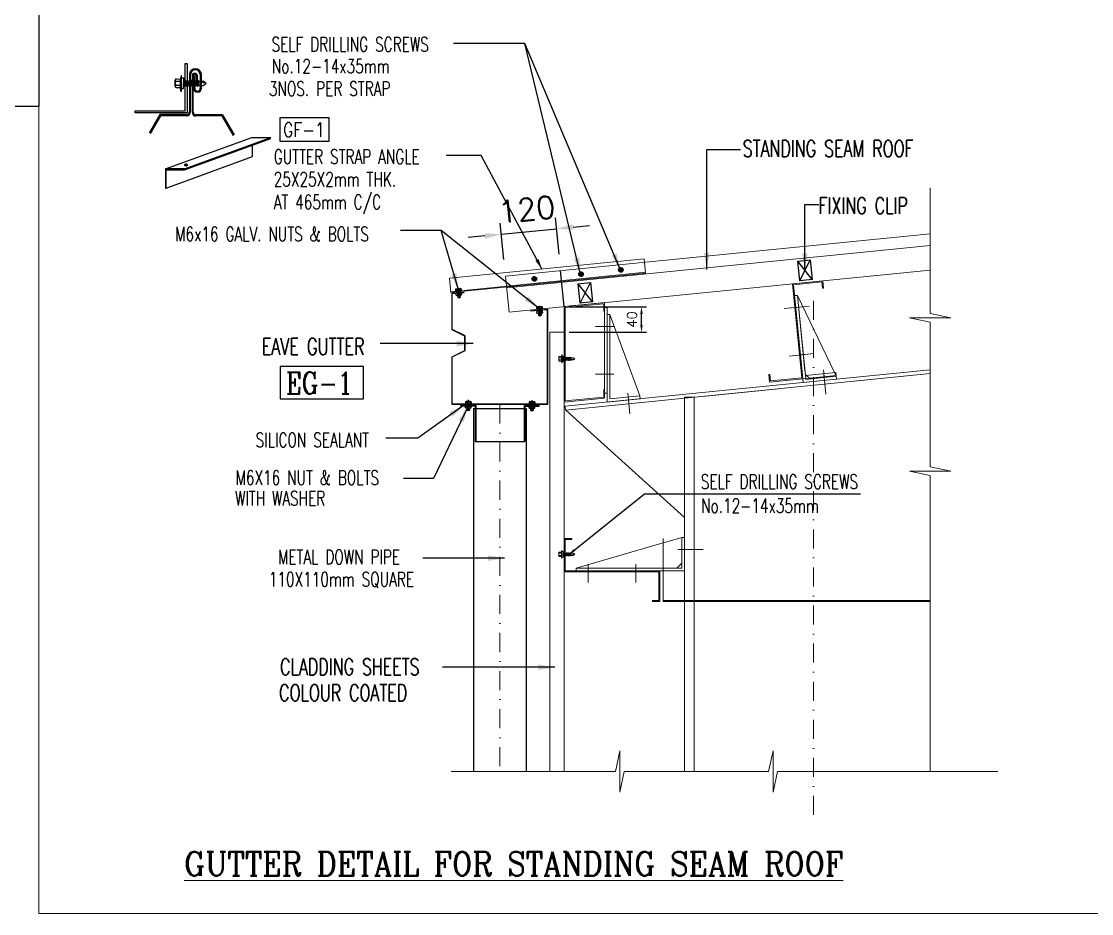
# Model space of a CAD drawing. Header units: millimetres. Extents: x 591978 to 1200763, y 19941 to 205918.
# Drawn here: x 926497 to 948683, y 81141 to 99651 of the extents above; entities that cross this region are included whole.
import ezdxf
from ezdxf.enums import TextEntityAlignment as Align

# ---------------------------------------------------------------- set-up
doc = ezdxf.new("R2010")
doc.units = ezdxf.units.MM
doc.header["$LTSCALE"] = 790
doc.header["$MEASUREMENT"] = 0
doc.header["$PDMODE"] = 3
for name, pattern in [('CENTER', [2, 1.25, -0.25, 0.25, -0.25]), ('CONTIN', [0]), ('DASHDOT2', [0.5, 0.25, -0.125, 0, -0.125]), ('XKITLINE00', [0]), ('XKITLINE02', [4, 2, -2])]:
    doc.linetypes.add(name, pattern=pattern)
for name, color, linetype, lineweight in [('.', 7, 'Continuous', 15), ('BOLT', 30, 'Continuous', 18), ('CENTER', 8, 'CENTER', 9), ('HAT', 8, 'Continuous', 15), ('Part', 2, 'Continuous', 0), ('SCREW', 8, 'Continuous', 9), ('SHEETS', 190, 'Continuous', 20), ('T', 42, 'Continuous', 15), ('TH', 1, 'Continuous', 9)]:
    doc.layers.add(name, color=color, linetype=linetype, lineweight=lineweight)
for name, color, linetype in [('CEN', 1, 'CENTER'), ('DIM', 2, 'Continuous'), ('FLASHING', 1, 'Continuous'), ('PIPE', 4, 'Continuous'), ('STEEL', 4, 'Continuous'), ('text', 6, 'Continuous')]:
    doc.layers.add(name, color=color, linetype=linetype)
doc.styles.add('NOTE', font='romans.shx', dxfattribs={"width": 0.8})
doc.styles.add('ROMANC', font='ROMANC.shx', dxfattribs={"width": 0.8})
doc.styles.add('ROMANS', font='romans.shx')
doc.dimstyles.new('HAR 100', dxfattribs={"dimscale": 100, "dimtxt": 2, "dimasz": 1.5, "dimexe": 1, "dimexo": 1, "dimgap": 1, "dimtad": 1, "dimdec": 0, "dimzin": 0, "dimdsep": 46, "dimtxsty": 'ROMANS', "dimcen": 1, "dimclrd": 79, "dimclre": 79, "dimclrt": 2, "dimadec": 0, "dimazin": 0, "dimtfac": 1, "dimtdec": 0, "dimtix": 1, "dimtmove": 2, "dimatfit": 3, "dimfxl": 1, "dimtolj": 1, "dimtzin": 0, "dimarcsym": 0})
doc.dimstyles.new('HAR 175', dxfattribs={"dimscale": 150, "dimtxt": 2, "dimasz": 1.5, "dimexe": 1, "dimexo": 1, "dimgap": 1, "dimtad": 1, "dimdec": 0, "dimzin": 0, "dimdsep": 46, "dimtxsty": 'ROMANS', "dimcen": 1, "dimclrd": 3, "dimclre": 3, "dimclrt": 2, "dimadec": 0, "dimazin": 0, "dimtfac": 1, "dimtdec": 0, "dimtix": 1, "dimtmove": 2, "dimatfit": 3, "dimfxl": 1, "dimtolj": 1, "dimtzin": 0, "dimarcsym": 0})
doc.dimstyles.new('PLAN -200', dxfattribs={"dimscale": 230, "dimtxt": 2, "dimasz": 1.5, "dimexe": 1, "dimexo": 1.5, "dimgap": 1, "dimtad": 1, "dimdec": 0, "dimzin": 0, "dimdsep": 46, "dimtxsty": 'ROMANS', "dimcen": 0.09, "dimclrd": 96, "dimclre": 28, "dimclrt": 52, "dimadec": 0, "dimazin": 0, "dimtfac": 0.09, "dimtdec": 0, "dimtix": 1, "dimtmove": 2, "dimatfit": 3, "dimfxl": 1, "dimtolj": 1, "dimtzin": 0, "dimarcsym": 0})

# ---------------------------------------------------------------- blocks, each defined once
blk = doc.blocks.new('SRW-20')
for p, q in [((-5.07, 1.69), (-2.71, 2.03)), ((-5.07, 1.69), (-5.07, 1.35)), ((-5.07, 1.35), (5.07, 1.35)), ((-3.38, 1.35), (-3.38, 0)), ((-3.38, 0), (3.38, 0)), ((-2.71, 4.73), (-2.71, 2.03)), ((-2.71, 2.03), (2.71, 2.03)), ((-2.03, 5.41), (2.03, 5.41)), ((-1.35, 4.73), (-1.35, 2.03)), ((1.35, 4.73), (1.35, 2.03)), ((2.71, 4.73), (2.71, 2.03)), ((5.07, 1.69), (2.71, 2.03)), ((3.38, 1.35), (3.38, 0)), ((5.07, 1.69), (5.07, 1.35)), ((-1.87, -0.44), (-1.37, -0.02)), ((-1.87, -1.85), (-1.37, -1.44)), ((-1.87, -3.27), (-1.37, -2.85)), ((-1.87, -4.69), (-1.37, -4.27)), ((-1.87, -6.1), (-1.37, -5.68)), ((-1.82, -0.61), (-1.38, -0.71)), ((-1.82, -2.03), (-1.38, -2.12)), ((-1.82, -3.45), (-1.38, -3.54)), ((-1.82, -4.86), (-1.38, -4.96)), ((-1.82, -6.28), (-1.38, -6.37)), ((-1.35, 0), (-1.35, -0.01)), ((-1.35, -0.71), (-1.35, -1.42)), ((-1.35, -2.13), (-1.35, -2.84)), ((-1.35, -3.54), (-1.35, -4.26)), ((-1.35, -4.96), (-1.35, -5.67)), ((-1.35, -6.38), (-1.35, -7.09)), ((-1.33, -0.71), (0.95, 0)), ((-1.33, -1.42), (1.33, -0.59)), ((-1.33, -2.12), (1.33, -1.3)), ((-1.33, -2.83), (1.33, -2.01)), ((-1.33, -3.54), (1.33, -2.71)), ((-1.33, -4.25), (1.33, -3.42)), ((-1.33, -4.96), (1.33, -4.13)), ((-1.33, -5.67), (1.33, -4.84)), ((-1.33, -6.37), (1.33, -5.55)), ((-1.33, -7.08), (1.33, -6.26)), ((1.35, 0), (1.35, -0.59)), ((1.35, -1.29), (1.35, -2)), ((1.35, -2.7), (1.35, -3.42)), ((1.35, -4.12), (1.35, -4.83)), ((1.35, -5.54), (1.35, -6.25)), ((1.37, -1.28), (1.87, -0.86)), ((1.37, -2.69), (1.87, -2.28)), ((1.37, -4.11), (1.87, -3.69)), ((1.37, -5.53), (1.87, -5.11)), ((1.37, -6.94), (1.87, -6.53)), ((1.82, -0.68), (1.38, -0.59)), ((1.82, -2.1), (1.38, -2)), ((1.82, -3.52), (1.38, -3.42)), ((1.82, -4.93), (1.38, -4.84)), ((1.82, -6.35), (1.38, -6.25)), ((-1.87, -7.52), (-1.37, -7.1)), ((-1.87, -8.93), (-1.37, -8.52)), ((-1.82, -7.7), (-1.38, -7.79)), ((-1.82, -9.11), (-1.38, -9.21)), ((-1.35, -7.79), (-1.35, -8.51)), ((-1.35, -9.21), (-1.35, -9.85)), ((-1.35, -9.85), (1.35, -9.85)), ((-1.35, -9.85), (-1.35, -12.56)), ((-1.35, -12.56), (0, -14.59)), ((-1.33, -7.79), (1.33, -6.96)), ((-1.33, -8.5), (1.33, -7.67)), ((-1.33, -9.2), (1.33, -8.38)), ((-1.14, -9.85), (1.33, -9.09)), ((0, -14.59), (0.97, -9.85)), ((0, -14.59), (1.35, -12.56)), ((1.14, -9.85), (1.33, -9.79)), ((1.35, -6.95), (1.35, -7.67)), ((1.35, -8.37), (1.35, -9.08)), ((1.35, -9.79), (1.35, -9.85)), ((1.35, -9.85), (1.35, -12.56)), ((1.37, -8.36), (1.87, -7.94)), ((1.37, -9.78), (1.87, -9.36)), ((1.82, -7.76), (1.38, -7.67)), ((1.82, -9.18), (1.38, -9.09))]:
    blk.add_line(p, q)
for centre, radius, start, end in [((-2.03, 4.73), 0.676, 360, 180), ((-1.3, -0.1), 0.101, 107.24924, 129.82948), ((0, 3.72), 1.69, 36.8699, 143.1301), ((2.03, 4.73), 0.676, 360, 180), ((-1.8, -0.51), 0.101, 129.82948, 257.97276), ((-1.8, -1.93), 0.101, 129.82948, 257.97276), ((-1.8, -3.35), 0.101, 129.82948, 257.97276), ((-1.8, -4.76), 0.101, 129.82948, 257.97276), ((-1.8, -6.18), 0.101, 129.82948, 257.97276), ((-1.36, -0.61), 0.101, 257.97276, 287.24924), ((-1.36, -2.03), 0.101, 257.97276, 287.24924), ((-1.36, -3.44), 0.101, 257.97276, 287.24924), ((-1.36, -4.86), 0.101, 257.97276, 287.24924), ((-1.36, -6.27), 0.101, 257.97276, 287.24924), ((-1.3, -1.51), 0.101, 107.24924, 129.82948), ((-1.3, -2.93), 0.101, 107.24924, 129.82948), ((-1.3, -4.35), 0.101, 107.24924, 129.82948), ((-1.3, -5.76), 0.101, 107.24924, 129.82948), ((1.36, -0.69), 0.101, 77.97276, 107.24924), ((1.3, -1.2), 0.101, 287.24924, 309.82948), ((1.3, -1.2), 0.101, 287.24924, 309.82948), ((1.36, -2.1), 0.101, 77.97276, 107.24924), ((1.3, -2.62), 0.101, 287.24924, 309.82948), ((1.3, -2.62), 0.101, 287.24924, 309.82948), ((1.36, -3.52), 0.101, 77.97276, 107.24924), ((1.36, -3.52), 0.101, 77.97276, 107.24924), ((1.3, -4.03), 0.101, 287.24924, 309.82948), ((1.36, -4.94), 0.101, 77.97276, 107.24924), ((1.3, -5.45), 0.101, 287.24924, 309.82948), ((1.36, -6.35), 0.101, 77.97276, 107.24924), ((1.8, -0.78), 0.101, 309.82948, 77.97276), ((1.8, -2.2), 0.101, 309.82948, 77.97276), ((1.8, -3.61), 0.101, 309.82948, 77.97276), ((1.8, -5.03), 0.101, 309.82948, 77.97276), ((1.8, -6.45), 0.101, 309.82948, 77.97276), ((-1.8, -7.6), 0.101, 129.82948, 257.97276), ((-1.8, -9.01), 0.101, 129.82948, 257.97276), ((-1.36, -7.69), 0.101, 257.97276, 287.24924), ((-1.36, -9.11), 0.101, 257.97276, 287.24924), ((-1.3, -7.18), 0.101, 107.24924, 129.82948), ((-1.3, -8.6), 0.101, 107.24924, 129.82948), ((1.3, -6.87), 0.101, 287.24924, 309.82948), ((1.36, -7.77), 0.101, 77.97276, 107.24924), ((1.3, -8.28), 0.101, 287.24924, 309.82948), ((1.36, -9.19), 0.101, 77.97276, 107.24924), ((1.3, -9.7), 0.101, 287.24924, 309.82948), ((1.8, -7.86), 0.101, 309.82948, 77.97276), ((1.8, -9.28), 0.101, 309.82948, 77.97276)]:
    blk.add_arc(centre, radius, start, end)
blk = doc.blocks.new('*D135')
at = {"layer": 'DEFPOINTS', "color": 0, "ltscale": 3, "transparency": 16777216}
for p in [(937751, 93732), (939352, 93732), (937751, 93200)]:
    blk.add_point(p, dxfattribs=at)
at = {"layer": 'DIM', "color": 79, "lineweight": -2, "ltscale": 3, "transparency": 16777216}
for p, q in [((937851, 93732), (939452, 93732)), ((939352, 93350), (939352, 93582)), ((937851, 93200), (939452, 93200))]:
    blk.add_line(p, q, dxfattribs=at)
at = {"layer": 'DIM', "color": 79, "ltscale": 3, "transparency": 16777216}
for points in [[(939327, 93582), (939377, 93582), (939352, 93732)], [(939327, 93350), (939377, 93350), (939352, 93200)]]:
    blk.add_solid(points, dxfattribs=at)
at = {"layer": 'DIM', "color": 2, "ltscale": 3, "transparency": 16777216, "insert": (939152, 93466), "char_height": 200, "attachment_point": 5, "rotation": 90, "style": 'ROMANS'}
blk.add_mtext('\\A1;40', dxfattribs=at)
blk = doc.blocks.new('*D136')
at = {"layer": 'DEFPOINTS', "color": 0, "ltscale": 3, "transparency": 16777216}
for p in [(937589, 95348), (936534, 94367), (937676, 94481)]:
    blk.add_point(p, dxfattribs=at)
at = {"layer": 'DIM', "color": 28, "lineweight": -2, "ltscale": 3, "transparency": 16777216}
for p, q in [((936499, 94710), (936424, 95463)), ((937642, 94824), (937566, 95577))]:
    blk.add_line(p, q, dxfattribs=at)
at = {"layer": 'DIM', "color": 96, "lineweight": -2, "ltscale": 3, "transparency": 16777216}
for p, q in [((937932, 95382), (938276, 95417)), ((936104, 95200), (935760, 95165)), ((936447, 95234), (937589, 95348))]:
    blk.add_line(p, q, dxfattribs=at)
at = {"layer": 'DIM', "color": 96, "ltscale": 3, "transparency": 16777216}
for points in [[(937927, 95440), (937938, 95325), (937589, 95348)], [(936098, 95257), (936109, 95142), (936447, 95234)]]:
    blk.add_solid(points, dxfattribs=at)
at = {"layer": 'DIM', "color": 52, "ltscale": 3, "transparency": 16777216, "insert": (936972, 95749), "char_height": 460, "attachment_point": 5, "rotation": 5.71, "style": 'ROMANS'}
blk.add_mtext('\\A1;120', dxfattribs=at)

msp = doc.modelspace()

# ---------------------------------------------------------------- hatches: boundary and pattern name
at = {"layer": '.', "ltscale": 3}
h = msp.add_hatch(dxfattribs=at)
h.set_pattern_fill('ANSI31', color=5, scale=9.89522)
h.set_pattern_definition([(45, (-597359.6264, 1242806.9223), (-0.874622128, 0.874622128), [])])
h.paths.add_polyline_path([(938875.7, 94495.3, 1), (938970.7, 94495.3, 1)])
h = msp.add_hatch(dxfattribs=at)
h.set_pattern_fill('ANSI31', color=5, scale=9.89522)
h.set_pattern_definition([(45, (-599152.5407, 1242620.2829), (-0.874622128, 0.874622128), [])])
h.paths.add_polyline_path([(937082.8, 94308.7, 1), (937177.8, 94308.7, 1)])
h = msp.add_hatch(dxfattribs=at)
h.set_pattern_fill('ANSI31', color=5, scale=9.89522)
h.set_pattern_definition([(45, (-598185.2423, 1242718.064), (-0.874622128, 0.874622128), [])])
h.paths.add_polyline_path([(938050.1, 94406.4, 1), (938145.1, 94406.4, 1)])
at = {"layer": 'STEEL'}
h = msp.add_hatch(dxfattribs=at)
h.set_pattern_fill('ANSI32', color=8, scale=24.73805, angle=-90, style=0)
h.set_pattern_definition([(225, (3059632.851, 571190.368), (-6.55966596, 6.55966596), []), (225, (3059632.851, 571185.995), (-6.55966596, 6.55966596), [])])
h.paths.add_polyline_path([(935692.5, 91684.1), (935692.5, 91693.5), (935751.8, 91693.5), (935751.8, 91684.1)])
h.paths.add_polyline_path([(935614.4, 91684.1), (935614.4, 91693.5), (935692.5, 91693.5), (935692.5, 91684.1)])
h.paths.add_polyline_path([(935751.8, 91684.1), (935751.8, 91693.5), (935811.2, 91693.5), (935811.2, 91684.1)])
h.paths.add_polyline_path([(935811.2, 91684.1), (935811.2, 91693.5), (935918.9, 91693.5), (935918.9, 91684.1)])
h = msp.add_hatch(dxfattribs=at)
h.set_pattern_fill('ANSI32', color=8, scale=24.73805, angle=-90, style=0)
h.set_pattern_definition([(315, (-1779362.175, 571187.645), (6.55966596, 6.55966596), []), (315, (-1779362.175, 571183.272), (6.55966596, 6.55966596), [])])
h.paths.add_polyline_path([(937148, 91681.3), (937148, 91690.8), (937088.7, 91690.8), (937088.7, 91681.3)])
h.paths.add_polyline_path([(937226.1, 91681.3), (937226.1, 91690.8), (937148, 91690.8), (937148, 91681.3)])
h.paths.add_polyline_path([(937088.7, 91681.3), (937088.7, 91690.8), (937029.3, 91690.8), (937029.3, 91681.3)])
h.paths.add_polyline_path([(937029.3, 91681.3), (937029.3, 91690.8), (936921.6, 91690.8), (936921.6, 91681.3)])

# ---------------------------------------------------------------- linework, layer by layer
at = {"color": 6, "linetype": 'Continuous'}
for p, q in [((929980.4, 98545.6), (929980.4, 97774.7)), ((930003.5, 97774.7), (930003.5, 98545.6)), ((930034.1, 98521.3), (930034.1, 97769)), ((930057.2, 97769), (930057.3, 98521.3)), ((930065.4, 98524.5), (930065.4, 98262.3)), ((930065.4, 98524.5), (930088.5, 98524.5)), ((930088.5, 98262.3), (930088.5, 98524.5)), ((930122.8, 98521.3), (930122.8, 98324.2)), ((930145.9, 98324.2), (930145.9, 98521.3)), ((930204.9, 98545.6), (930204.9, 98262.3)), ((930228, 98262.3), (930228, 98545.6)), ((930122.8, 98324.2), (930145.9, 98324.2)), ((929368, 97717), (929147.6, 97333.6)), ((929381.4, 97693.8), (929167.6, 97322.1)), ((929922.6, 97717), (929368, 97717)), ((929922.6, 97693.8), (929381.4, 97693.8)), ((930666.2, 97711.2), (930114.9, 97711.2)), ((930652.9, 97688.1), (930114.9, 97688.1)), ((930652.9, 97688.1), (930884, 97286.3)), ((930666.2, 97711.2), (930904, 97297.8))]:
    msp.add_line(p, q, dxfattribs=at)
for p, q in [((929483.5, 96589.3, -39788.4), (931271.9, 97240.1, -39788.4)), ((929879.3, 96589.3, -39788.4), (931667.7, 97240.1, -39788.4)), ((929879.3, 96573.5, -39788.4), (931667.7, 97224.3, -39788.4)), ((931271.9, 97240.1, -39788.4), (931667.7, 97240.1, -39788.4)), ((931287.7, 96844.3, -39788.4), (931287.7, 97086, -39788.4)), ((929499.4, 96193.5, -39788.4), (931287.7, 96844.3, -39788.4)), ((929944.4, 96670.7, -39788.4), (929870, 96670.7, -39788.4)), ((929909.4, 96705.6, -39788.4), (929909.4, 96638.2, -39788.4)), ((942890.4, 94298.9), (942589.7, 94676.5)), ((942632.8, 94271.5), (942847.2, 94704)), ((938337.1, 93829.1), (938036.5, 94206.8)), ((938079.6, 93801.7), (938294, 94234.2)), ((935905.7, 90931.8, 0), (936934.8, 90931.8, 0))]:
    msp.add_line(p, q)
for points in [[(912492, 114500.4), (926858.4, 114500.4), (926858.4, 97883.2), (912492, 97883.2)], [(942589.7, 94676.5), (942847.2, 94704), (942890.4, 94298.9), (942632.8, 94271.5)], [(938036.5, 94206.8), (938294, 94234.2), (938337.1, 93829.1), (938079.6, 93801.7)]]:
    msp.add_lwpolyline(points, close=True)
at = {"color": 1, "elevation": 0}
msp.add_lwpolyline([(929932.5, 97755.9), (928851.8, 97755.9), (928851.8, 97796.8), (929891.5, 97796.8), (929891.5, 98779.3), (929932.5, 98779.3)], close=True, dxfattribs=at)
at = {"elevation": -39788.4}
msp.add_lwpolyline([(929499.4, 96193.5), (929499.4, 96573.5), (929879.3, 96573.5), (929879.3, 96589.3), (929483.5, 96589.3), (929483.5, 96193.5), (929499.4, 96193.5)], dxfattribs=at)
for centre, radius in [((929909.4, 96670.7, -39788.4), 23.3), ((938923.2, 94495.3), 47.5), ((937130.3, 94308.7), 47.5), ((938097.6, 94406.4), 47.5)]:
    msp.add_circle(centre, radius)
at = {"color": 6, "linetype": 'Continuous'}
for centre, radius, start, end in [((930104.2, 98545.6), 123.8, 0, 180), ((930104.2, 98545.6), 100.7, 0, 180), ((930090, 98521.3), 55.9, 0, 180), ((930090, 98521.3), 32.9, 0, 180), ((930146.7, 98262.3), 81.3, 180, 0), ((930146.7, 98262.3), 58.2, 180, 0), ((929922.6, 97774.7), 80.9, 270, 0), ((929922.6, 97774.7), 57.8, 270, 0), ((930114.9, 97769), 80.9, 180, 270), ((930114.9, 97769), 57.8, 180, 270)]:
    msp.add_arc(centre, radius, start, end, dxfattribs=at)
at = {"layer": 'BOLT', "linetype": 'XKITLINE00', "lineweight": 0}
for p, q in [((942686.6, 93728.7), (942312.5, 93691.3)), ((942686.6, 93728.7), (942312.5, 93691.3)), ((942450.3, 93705.1), (942824.5, 93742.5)), ((938775.7, 93321.4), (938399.6, 93321.4)), ((938775.7, 93321.4), (938399.6, 93321.4)), ((942785.1, 92744.1), (942410.9, 92706.7)), ((942785.1, 92744.1), (942410.9, 92706.7)), ((942548.8, 92720.5), (942922.9, 92757.9)), ((938775.7, 92331.9), (938399.6, 92331.9)), ((938775.7, 92331.9), (938399.6, 92331.9)), ((943125.8, 92420.2), (943139.5, 92282.3)), ((943133.6, 92341.4), (943176, 91918)), ((939066.4, 91934.7), (939108.8, 91511.3)), ((938245.5, 88388.3), (938245.5, 88012.2)), ((938245.5, 88388.3), (938245.5, 88012.2)), ((939235, 88388.3), (939235, 88012.2)), ((939235, 88388.3), (939235, 88012.2))]:
    msp.add_line(p, q, dxfattribs=at)
at = {"layer": 'BOLT', "linetype": 'XKITLINE02', "lineweight": 0}
for p, q in [((943133.6, 92341.4), (943176, 91918)), ((939066.4, 91934.7), (939108.8, 91511.3)), ((940105.8, 88695), (940630.2, 88695)), ((940105.8, 88695), (940630.2, 88695))]:
    msp.add_line(p, q, dxfattribs=at)
at = {"layer": 'CEN'}
for p, q in [((935550.4, 94124.1), (935572.6, 93910.6)), ((937232.5, 93750.8), (937249.3, 93536.8)), ((935760.6, 91796.2, 0), (935760.6, 91569.3, 0)), ((937079.9, 91793.5), (937079.9, 91562.4))]:
    msp.add_line(p, q, dxfattribs=at)
at = {"layer": 'CENTER', "linetype": 'DASHDOT2', "ltscale": 2}
for p, q in [((942916, 83186.5), (942916, 93891)), ((936413.6, 91702.8), (936413.6, 84087.9))]:
    msp.add_line(p, q, dxfattribs=at)
at = {"layer": 'DIM', "ltscale": 3}
for p, q in [((937750.7, 93732.4), (937675.9, 94480.7)), ((935869.4, 91622.4), (936957.9, 91622.4))]:
    msp.add_line(p, q, dxfattribs=at)
at = {"layer": 'FLASHING', "ltscale": 3}
for points in [[(937052.3, 93648.2), (937403.2, 93681.9), (937403.2, 91702.8), (935424.1, 91702.8), (935424.1, 92692.3), (935690.1, 92824.3), (935690.1, 93121.1), (935424.9, 93254.5), (935424.9, 94009.5), (935673.2, 94034)], [(937052.8, 93643.3), (937398.2, 93676.4), (937398.2, 91707.8), (935429.1, 91707.8), (935429.1, 92689.3), (935695, 92821.2), (935695, 93124.2), (935429.8, 93257.6), (935429.8, 94005), (935673.7, 94029.1)]]:
    msp.add_lwpolyline(points, dxfattribs=at)
at = {"layer": 'HAT', "elevation": -1549}
for points in [[(945335.4, 96200.5), (945335.4, 93588.3), (945765.3, 93497.9), (944905.6, 93497.9), (945335.4, 93407.5), (945335.4, 90411.5), (945765.3, 90321.1), (944905.6, 90321.1), (945335.4, 90230.7), (945335.4, 84087.9)], [(935402.8, 84087.9), (938811.1, 84087.9), (938901.6, 84517.7), (938901.6, 83658.1), (938992, 84087.9), (941987.9, 84087.9), (942078.3, 84517.7), (942078.3, 83658.1), (942168.7, 84087.9), (946738.2, 84087.9)]]:
    msp.add_lwpolyline(points, dxfattribs=at)
at = {"layer": 'Part', "linetype": 'XKITLINE00', "lineweight": 0}
for p, q in [((943110, 94268.3), (942479.9, 94205.3)), ((942479.9, 94205.3), (942674.8, 92255.8)), ((942501.5, 94187.6), (943092.3, 94246.6)), ((942696.5, 92238), (942501.5, 94187.6)), ((943092.3, 94246.6), (943105.6, 94113.7)), ((943105.6, 94113.7), (943125.3, 94115.7)), ((943125.3, 94115.7), (943110, 94268.3)), ((942524.2, 93961.1), (942583.3, 93967)), ((942583.3, 93967), (943351.3, 92363.2)), ((942583.3, 93967), (942749.6, 92303)), ((938587.7, 93816.1), (937750.7, 93732.4)), ((937750.7, 93732.4), (937750.7, 91753.4)), ((938567.9, 93794.2), (937770.5, 93714.5)), ((937770.5, 93714.5), (937770.5, 91775.3)), ((938567.9, 93638), (938567.9, 93794.2)), ((938587.7, 93638), (938567.9, 93638)), ((938587.7, 93638), (938587.7, 93816.1)), ((938587.7, 93717.2), (938637.1, 93717.2)), ((938587.7, 93638), (938587.7, 92015.2)), ((938637.1, 93717.2), (938637.1, 91936)), ((938637.1, 93568.8), (938696.5, 93568.8)), ((938637.1, 93568.8), (938637.1, 91752.6)), ((938696.5, 93568.8), (938696.5, 91818.2)), ((939320.5, 91880.6), (938696.5, 93568.8)), ((937770.5, 91665.9), (945335.4, 92422.3)), ((937778.4, 91587.2), (945335.4, 92342.8)), ((942011.7, 92323.7), (941992, 92321.7)), ((941992, 92321.7), (942007.2, 92169.1)), ((942025, 92190.8), (942011.7, 92323.7)), ((943385.7, 92306.9), (942696.5, 92238)), ((942747.7, 92322.7), (942769.3, 92305)), ((942749.6, 92303), (943379.8, 92366)), ((943378.6, 92306.2), (943387.7, 92287.3)), ((943379.8, 92366), (943385.7, 92306.9)), ((942007.2, 92169.1), (942696.5, 92238)), ((942674.8, 92255.8), (942025, 92190.8)), ((942696.5, 92238), (942704.3, 92159.3)), ((942757.5, 92224.2), (942755.5, 92243.9)), ((943387.7, 92287.3), (942757.5, 92224.2)), ((942834.3, 92251.8), (942856, 92234.1)), ((943393.6, 92228.2), (943387.7, 92287.3)), ((937770.5, 91775.3), (938567.9, 91855)), ((938587.7, 92015.2), (938567.9, 92015.2)), ((938567.9, 91855), (938567.9, 92015.2)), ((938587.7, 91837.1), (938587.7, 92015.2)), ((938587.7, 91936), (938637.1, 91936)), ((938696.5, 91818.2), (939320.5, 91880.6)), ((939320.5, 91880.6), (939326.4, 91821.5)), ((940244.3, 91853.5), (940244.3, 88922.6)), ((940244.3, 91853.5), (940442.2, 91853.5)), ((940442.2, 91853.5), (940442.2, 88922.6)), ((937750.7, 91753.4), (938587.7, 91837.1)), ((937770.5, 91665.9), (937778.4, 91587.2)), ((940244.3, 89359.9), (937782.8, 91587.6)), ((937904.1, 88922.6), (937750.7, 88922.6)), ((937750.7, 88922.6), (937750.7, 88229.9)), ((937770.5, 88249.7), (937770.5, 88902.8)), ((937770.5, 88902.8), (937904.1, 88902.8)), ((937904.1, 88902.8), (937904.1, 88922.6)), ((937998.1, 88309.1), (939799, 88830.6)), ((939799, 87616.4), (939799, 88922.6)), ((940116.6, 88922.6), (940185, 88942.4)), ((940185, 88942.4), (940185, 88922.6)), ((940185, 88942.4), (940244.3, 88942.4)), ((939799, 88309.1), (937998.1, 88309.1)), ((937998.1, 88309.1), (937998.1, 88249.7)), ((937750.7, 88229.9), (939710, 88229.9)), ((939729.8, 88249.7), (937770.5, 88249.7)), ((939710, 88229.9), (939710, 87636.2)), ((939729.8, 87616.4), (939729.8, 88249.7)), ((939729.8, 88249.7), (939799, 88249.7)), ((939710, 87636.2), (939576.4, 87636.2)), ((939576.4, 87636.2), (939576.4, 87616.4)), ((939799, 87636.2), (945335.4, 87636.2)), ((939576.4, 87616.4), (939729.8, 87616.4)), ((939799, 87616.4), (945335.4, 87616.4)), ((940244.3, 87616.4), (940244.3, 84087.9)), ((940442.2, 87616.4), (940442.2, 84087.9))]:
    msp.add_line(p, q, dxfattribs=at)
at = {"layer": 'Part', "linetype": 'XKITLINE02', "lineweight": 0}
for p, q in [((942583.3, 93967), (942524.2, 93961.1)), ((942524.2, 93961.1), (942696.5, 92238)), ((942696.5, 92238), (942524.2, 93961.1)), ((942755.5, 92243.9), (942583.3, 93967)), ((942583.3, 93967), (942747.7, 92322.7)), ((938587.7, 93638), (938587.7, 93717.2)), ((938587.7, 91936), (938587.7, 93717.2)), ((938637.1, 93717.2), (938587.7, 93717.2)), ((938637.1, 91936), (938637.1, 93717.2)), ((938696.5, 93568.8), (938696.5, 91818.2)), ((945335.4, 92342.8), (940442.2, 91853.5)), ((942769.3, 92305), (942834.3, 92251.8)), ((943351.3, 92363.2), (943378.6, 92306.2)), ((942704.3, 92159.3), (943393.6, 92228.2)), ((942856, 92234.1), (943387.7, 92287.3)), ((938587.7, 92015.2), (938587.7, 91936)), ((938637.1, 91936), (938587.7, 91936)), ((938696.5, 91818.2), (939320.5, 91880.6)), ((940442.2, 91853.5), (940442.2, 84087.9)), ((937782.8, 91587.6), (940244.3, 91833.7)), ((938637.1, 91752.6), (939326.4, 91821.5)), ((940244.3, 91833.7), (940244.3, 89359.9)), ((939799, 88830.6), (940116.6, 88922.6)), ((940185, 88408.1), (940185, 88942.4)), ((940185, 88922.6), (940185, 88309.1)), ((940244.3, 88942.4), (940244.3, 88249.7)), ((940244.3, 88922.6), (940244.3, 87616.4)), ((940442.2, 88922.6), (940442.2, 87616.4)), ((937998.1, 88309.1), (940086, 88309.1)), ((940185, 88309.1), (939799, 88309.1)), ((940086, 88309.1), (940185, 88408.1)), ((937998.1, 88249.7), (939729.8, 88249.7)), ((939799, 88249.7), (940244.3, 88249.7))]:
    msp.add_line(p, q, dxfattribs=at)
at = {"layer": 'PIPE', "ltscale": 3}
for p, q in [((935869.4, 91622.4), (935869.4, 84087.9)), ((936957.9, 91622.4), (936957.9, 84087.9))]:
    msp.add_line(p, q, dxfattribs=at)
at = {"layer": 'SHEETS', "ltscale": 3}
for p, q in [((936533.8, 94366.5), (945335.4, 95246.6)), ((936558.4, 94120.4), (945335.4, 94998)), ((936608.6, 93618.2), (936533.8, 94366.5)), ((936608.6, 93618.2), (945335.4, 94490.8)), ((937453.9, 84087.9), (937453.9, 93200.4)), ((937453.9, 93200.4), (937750.7, 93200.4)), ((937750.7, 84087.9), (937750.7, 93200.4))]:
    msp.add_line(p, q, dxfattribs=at)
at = {"layer": 'STEEL'}
for p, q in [((935494, 94092), (935497.6, 94057.6)), ((935615.7, 94069.9), (935497.6, 94057.6)), ((935596.8, 94107.7), (935508.2, 94098.5)), ((935523.5, 94095.1), (935536.2, 93972.9)), ((935582.6, 94101.3), (935595.3, 93979)), ((935612.1, 94104.3), (935615.7, 94069.9)), ((935621.2, 94016.5), (935503.1, 94004.3)), ((935506.7, 93969.8), (935503.1, 94004.3)), ((935610.6, 93975.6), (935522, 93966.4)), ((935542.1, 93964.6), (935537.5, 93960.7)), ((935537.5, 93960.7), (935543.2, 93954.1)), ((935593.7, 93946.3), (935537.5, 93960.7)), ((935543.2, 93954.1), (935538.6, 93950.2)), ((935538.6, 93950.2), (935544.2, 93943.7)), ((935594.8, 93935.8), (935538.6, 93950.2)), ((935539, 93968.2), (935542.1, 93964.6)), ((935544.2, 93943.7), (935539.7, 93939.7)), ((935539.7, 93939.7), (935545.3, 93933.2)), ((935595.9, 93925.3), (935539.7, 93939.7)), ((935545.3, 93933.2), (935540.8, 93929.2)), ((935562.9, 93923.5), (935540.8, 93929.2)), ((935540.8, 93929.2), (935546.4, 93922.7)), ((935598.3, 93950.2), (935542.1, 93964.6)), ((935599.4, 93939.7), (935543.2, 93954.1)), ((935600.5, 93929.2), (935544.2, 93943.7)), ((935579.4, 93924.4), (935545.3, 93933.2)), ((935592.6, 93956.8), (935545.5, 93968.9)), ((935595.9, 93925.3), (935546.4, 93922.7)), ((935546.4, 93922.7), (935571.8, 93917.7)), ((935597.2, 93960.7), (935559.7, 93970.3)), ((935595.9, 93925.3), (935571.8, 93917.7)), ((935591.5, 93967.3), (935573.9, 93971.8)), ((935596.1, 93971.2), (935588, 93973.3)), ((935596.1, 93971.2), (935591.5, 93967.3)), ((935591.5, 93967.3), (935597.2, 93960.7)), ((935597.2, 93960.7), (935592.6, 93956.8)), ((935592.6, 93956.8), (935598.3, 93950.2)), ((935598.3, 93950.2), (935593.7, 93946.3)), ((935593.7, 93946.3), (935599.4, 93939.7)), ((935599.4, 93939.7), (935594.8, 93935.8)), ((935594.8, 93935.8), (935600.5, 93929.2)), ((935600.5, 93929.2), (935595.9, 93925.3)), ((935624.8, 93982.1), (935621.2, 94016.5)), ((937175.4, 93720.1), (937178.1, 93685.6)), ((937296.4, 93694.9), (937178.1, 93685.6)), ((937300.6, 93641.4), (937182.3, 93632.1)), ((937185, 93597.6), (937182.3, 93632.1)), ((937278.5, 93733.2), (937189.8, 93726.2)), ((937204.9, 93722.5), (937214.6, 93599.9)), ((937264.1, 93727.1), (937273.8, 93604.6)), ((937293.7, 93729.4), (937296.4, 93694.9)), ((937303.4, 93606.9), (937300.6, 93641.4)), ((937288.9, 93600.8), (937200.2, 93593.9)), ((937220.2, 93591.6), (937215.5, 93587.7)), ((937215.5, 93587.7), (937221, 93581)), ((937271.4, 93571.9), (937215.5, 93587.7)), ((937221, 93581), (937216.4, 93577.2)), ((937216.4, 93577.2), (937221.8, 93570.5)), ((937272.2, 93561.4), (937216.4, 93577.2)), ((937217.2, 93595.2), (937220.2, 93591.6)), ((937221.8, 93570.5), (937217.2, 93566.7)), ((937217.2, 93566.7), (937222.7, 93560)), ((937273, 93550.9), (937217.2, 93566.7)), ((937222.7, 93560), (937218, 93556.2)), ((937240, 93550), (937218, 93556.2)), ((937218, 93556.2), (937223.5, 93549.5)), ((937276, 93575.7), (937220.2, 93591.6)), ((937276.8, 93565.2), (937221, 93581)), ((937277.7, 93554.7), (937221.8, 93570.5)), ((937256.5, 93550.4), (937222.7, 93560)), ((937273, 93550.9), (937223.5, 93549.5)), ((937223.5, 93549.5), (937248.7, 93543.8)), ((937270.5, 93582.4), (937223.7, 93595.7)), ((937275.2, 93586.3), (937237.9, 93596.8)), ((937273, 93550.9), (937248.7, 93543.8)), ((937269.7, 93593), (937252.2, 93597.9)), ((937274.4, 93596.8), (937266.4, 93599.1)), ((937274.4, 93596.8), (937269.7, 93593)), ((937269.7, 93593), (937275.2, 93586.3)), ((937275.2, 93586.3), (937270.5, 93582.4)), ((937270.5, 93582.4), (937276, 93575.7)), ((937276, 93575.7), (937271.4, 93571.9)), ((937271.4, 93571.9), (937276.8, 93565.2)), ((937276.8, 93565.2), (937272.2, 93561.4)), ((937272.2, 93561.4), (937277.7, 93554.7)), ((937277.7, 93554.7), (937273, 93550.9)), ((935608.8, 91670.8, 0), (935608.8, 91699, 0)), ((935701.3, 91760.2, 0), (935701.3, 91725.6, 0)), ((935820, 91725.6, 0), (935701.3, 91725.6, 0)), ((935701.3, 91635, 0), (935701.3, 91669.6, 0)), ((935820, 91669.6, 0), (935701.3, 91669.6, 0)), ((935805.2, 91765.1, 0), (935716.1, 91765.1, 0)), ((935805.2, 91630, 0), (935716.1, 91630, 0)), ((935730.9, 91760.2, 0), (935730.9, 91635, 0)), ((935733.2, 91630, 0), (935735.9, 91626.2, 0)), ((935785.4, 91613.2, 0), (935739.7, 91630, 0)), ((935790.3, 91616.6, 0), (935754, 91630, 0)), ((935785.4, 91623.7, 0), (935768.3, 91630, 0)), ((935790.3, 91627.1, 0), (935782.5, 91630, 0)), ((935790.3, 91760.2, 0), (935790.3, 91635, 0)), ((935820, 91760.2, 0), (935820, 91725.6, 0)), ((935820, 91635, 0), (935820, 91669.6, 0)), ((937020.5, 91754.6), (937020.5, 91720)), ((937020.5, 91720), (937139.3, 91720)), ((937020.5, 91628.1), (937020.5, 91662.8)), ((937020.5, 91662.8), (937139.3, 91662.8)), ((937035.4, 91759.6), (937124.4, 91759.6)), ((937050.2, 91754.6), (937050.2, 91628.1)), ((937109.6, 91754.6), (937109.6, 91628.1)), ((937139.3, 91754.6), (937139.3, 91720)), ((937139.3, 91628.1), (937139.3, 91662.8)), ((937231.7, 91668), (937231.7, 91696.3)), ((935735.9, 91626.2, 0), (935730.9, 91622.7, 0)), ((935730.9, 91622.7, 0), (935735.9, 91615.6, 0)), ((935785.4, 91602.6, 0), (935730.9, 91622.7, 0)), ((935735.9, 91615.6, 0), (935730.9, 91612.2, 0)), ((935730.9, 91612.2, 0), (935735.9, 91605.1, 0)), ((935785.4, 91592, 0), (935730.9, 91612.2, 0)), ((935735.9, 91605.1, 0), (935730.9, 91601.6, 0)), ((935730.9, 91601.6, 0), (935735.9, 91594.5, 0)), ((935785.4, 91581.5, 0), (935730.9, 91601.6, 0)), ((935735.9, 91594.5, 0), (935730.9, 91591.1, 0)), ((935752.4, 91583.2, 0), (935730.9, 91591.1, 0)), ((935730.9, 91591.1, 0), (935735.9, 91584, 0)), ((935790.3, 91606, 0), (935735.9, 91626.2, 0)), ((935790.3, 91595.5, 0), (935735.9, 91615.6, 0)), ((935790.3, 91584.9, 0), (935735.9, 91605.1, 0)), ((935768.9, 91582.3, 0), (935735.9, 91594.5, 0)), ((935785.4, 91581.5, 0), (935735.9, 91584, 0)), ((935735.9, 91584, 0), (935760.6, 91576.4, 0)), ((935785.4, 91581.5, 0), (935760.6, 91576.4, 0)), ((935790.3, 91627.1, 0), (935785.4, 91623.7, 0)), ((935785.4, 91623.7, 0), (935790.3, 91616.6, 0)), ((935790.3, 91616.6, 0), (935785.4, 91613.2, 0)), ((935785.4, 91613.2, 0), (935790.3, 91606, 0)), ((935790.3, 91606, 0), (935785.4, 91602.6, 0)), ((935785.4, 91602.6, 0), (935790.3, 91595.5, 0)), ((935790.3, 91595.5, 0), (935785.4, 91592, 0)), ((935785.4, 91592, 0), (935790.3, 91584.9, 0)), ((935790.3, 91584.9, 0), (935785.4, 91581.5, 0)), ((937035.4, 91623.2), (937124.4, 91623.2)), ((937050.2, 91620.3), (937058, 91623.2)), ((937050.2, 91609.8), (937086.5, 91623.2)), ((937050.2, 91620.3), (937055.2, 91616.9)), ((937050.2, 91599.2), (937104.6, 91619.3)), ((937055.2, 91616.9), (937050.2, 91609.8)), ((937050.2, 91609.8), (937055.2, 91606.3)), ((937050.2, 91588.7), (937104.6, 91608.8)), ((937055.2, 91606.3), (937050.2, 91599.2)), ((937050.2, 91599.2), (937055.2, 91595.8)), ((937050.2, 91578.1), (937104.6, 91598.2)), ((937055.2, 91595.8), (937050.2, 91588.7)), ((937050.2, 91588.7), (937055.2, 91585.2)), ((937055.2, 91585.2), (937050.2, 91578.1)), ((937050.2, 91578.1), (937055.2, 91574.7)), ((937055.2, 91616.9), (937072.3, 91623.2)), ((937055.2, 91606.3), (937100.8, 91623.2)), ((937055.2, 91595.8), (937109.6, 91615.9)), ((937055.2, 91585.2), (937109.6, 91605.3)), ((937055.2, 91574.7), (937109.6, 91594.8)), ((937055.2, 91574.7), (937104.6, 91577.1)), ((937055.2, 91574.7), (937079.9, 91569.5)), ((937071.6, 91575.5), (937104.6, 91587.7)), ((937104.6, 91577.1), (937079.9, 91569.5)), ((937088.1, 91576.3), (937109.6, 91584.2)), ((937107.3, 91623.2), (937104.6, 91619.3)), ((937104.6, 91619.3), (937109.6, 91615.9)), ((937109.6, 91615.9), (937104.6, 91608.8)), ((937104.6, 91608.8), (937109.6, 91605.3)), ((937109.6, 91605.3), (937104.6, 91598.2)), ((937104.6, 91598.2), (937109.6, 91594.8)), ((937109.6, 91594.8), (937104.6, 91587.7)), ((937104.6, 91587.7), (937109.6, 91584.2)), ((937109.6, 91584.2), (937104.6, 91577.1))]:
    msp.add_line(p, q, dxfattribs=at)
at = {"layer": 'STEEL', "color": 3}
for p, q in [((935608.8, 91684.1, 0), (935919, 91684.1, 0)), ((935905.7, 91670.8, 0), (935608.8, 91670.8, 0)), ((935905.7, 91684.1, 0), (935905.7, 90931.8, 0)), ((935919, 91684.1, 0), (935919, 90931.8, 0)), ((937231.7, 91681.3), (936921.5, 91681.3)), ((936921.5, 91681.3), (936921.5, 90931.8)), ((936934.8, 91681.3), (936934.8, 90931.8)), ((936934.8, 91668), (937231.7, 91668))]:
    msp.add_line(p, q, dxfattribs=at)
at = {"layer": 'STEEL'}
for centre, radius, start, end in [((935510.8, 94073.9), 24.7, 59.06588, 132.80568), ((935562, 94012.1), 91.5, 77.01113, 114.86042), ((935599.4, 94083.1), 24.7, 59.06588, 132.80568), ((935519.4, 93991), 24.7, 239.06588, 312.80568), ((935556.8, 94062.1), 91.5, 257.01113, 294.86042), ((935608, 94000.2), 24.7, 239.06588, 312.80568), ((937191.7, 93701.6), 24.7, 57.61989, 131.35969), ((937241.3, 93638.5), 91.5, 75.56514, 113.41443), ((937280.5, 93708.5), 24.7, 57.61989, 131.35969), ((937198.2, 93618.5), 24.7, 237.61989, 311.35969), ((937237.4, 93688.6), 91.5, 255.56514, 293.41443), ((937287, 93625.5), 24.7, 237.61989, 311.35969), ((935716.1, 91740.4, 0), 24.7, 53.1301, 126.8699), ((935716.1, 91654.8, 0), 24.7, 233.1301, 306.8699), ((935760.6, 91673.6, 0), 91.5, 71.07536, 108.92464), ((935760.6, 91721.6, 0), 91.5, 251.07536, 288.92464), ((935805.2, 91740.4, 0), 24.7, 53.1301, 126.8699), ((935805.2, 91654.8, 0), 24.7, 233.1301, 306.8699), ((937035.4, 91734.8), 24.7, 53.1301, 126.8699), ((937079.9, 91668), 91.5, 71.07536, 108.92464), ((937124.4, 91734.8), 24.7, 53.1301, 126.8699), ((937035.4, 91647.9), 24.7, 233.1301, 306.8699), ((937079.9, 91714.7), 91.5, 251.07536, 288.92464), ((937124.4, 91647.9), 24.7, 233.1301, 306.8699)]:
    msp.add_arc(centre, radius, start, end, dxfattribs=at)
at = {"layer": 'T', "ltscale": 3}
for p, q in [((935369.3, 94322.1), (939404.1, 94725.5)), ((939433.7, 94430.1), (939404.1, 94725.5)), ((935398.9, 94026.7), (935369.3, 94322.1)), ((935397.3, 94042.5), (939432.1, 94445.9)), ((935398.9, 94026.7), (939433.7, 94430.1))]:
    msp.add_line(p, q, dxfattribs=at)
msp.add_lwpolyline([(926858.4, 99976.4), (949703.5, 99976.4), (949703.5, 81140.7), (926858.4, 81140.7)], close=True, dxfattribs=at)
at = {"layer": 'text'}
for points, elevation in [([(932874.4, 97646.9), (931855.7, 97646.9), (931855.7, 97167.5), (932874.4, 97167.5)], -39788.4), ([(933587.4, 92491.3), (931858.8, 92491.3), (931858.8, 91821.8), (933587.4, 91821.8)], 0)]:
    msp.add_lwpolyline(points, close=True, dxfattribs=dict(at, elevation=elevation))

# ---------------------------------------------------------------- block references
at = {"layer": 'SCREW', "ltscale": 0.9, "xscale": -16.83176888530862, "yscale": 16.83176888530862, "zscale": 16.83176888530862, "rotation": 90}
for p in [(937726.5, 92650, -3788.2), (937726.2, 88595.2, -3788.2)]:
    msp.add_blockref('SRW-20', p, dxfattribs=at)
at = {"layer": 'STEEL', "linetype": 'CONTIN', "xscale": 32.15609036043312, "yscale": 32.15609036043312, "zscale": 32.15609036043312, "rotation": 89.52768759260881}
msp.add_blockref('SRW-20', (929859.8, 98367.5), dxfattribs=at)

# ---------------------------------------------------------------- texts
at = {"layer": 'DIM', "color": 2, "style": 'ROMANS', "width": 0.7}
for s, height, p in [('SELF DRILLING SCREWS', 296.857, (931681.7, 99027.9, -39788.4)), ('No.12-14x35mm', 296.857, (931688.7, 98573.2, -39788.4)), ('3NOS. PER STRAP', 296.857, (931626.4, 98106.7, -39788.4)), ('STANDING SEAM ROOF', 342.869, (941451.7, 96840.6)), ('GUTTER STRAP ANGLE ', 296.857, (931727.1, 96695.2, -39788.4)), ('25X25X2mm THK.', 296.857, (931727.1, 96227.8, -39788.4)), ('AT 465mm C/C', 296.857, (931727, 95753.6)), ('FIXING CLIP', 342.869, (943023.6, 95656.4)), ('M6x16 GALV. NUTS & BOLTS', 296.857, (929683.8, 95091.1, -39788.4)), ('SILICON SEALANT', 296.857, (931352.9, 90819.2)), ('M6X16 NUT & BOLTS', 296.857, (930936.1, 90037)), ('SELF DRILLING SCREWS', 296.857, (940580.6, 89955.5, -39788.4)), ('WITH WASHER', 296.857, (930924.6, 89609.8)), ('No.12-14x35mm', 296.857, (940587.6, 89454.2, -39788.4)), ('METAL DOWN PIPE', 296.857, (931816.8, 88392.8)), ('110X110mm SQUARE', 296.857, (931625.1, 87929.3)), ('CLADDING SHEETS', 342.869, (931861.1, 86089)), ('COLOUR COATED', 342.869, (931840.4, 85550.1))]:
    msp.add_text(s, height=height, dxfattribs=at).set_placement(p)
at = {"layer": 'text', "color": 1, "style": 'ROMANC', "width": 0.8}
for s, height, p in [('GF-1', 296.86, (932353.4, 97401.3, -39788.4)), ('EG-1', 445.28, (932671.4, 92149.4))]:
    msp.add_text(s, height=height, dxfattribs=at).set_placement(p, align=Align.MIDDLE)
at = {"layer": 'text', "linetype": 'Continuous', "style": 'NOTE', "width": 0.7}
msp.add_text('EAVE GUTTER', height=346.333, dxfattribs=at).set_placement((931481.7, 92732.7))
at = {"layer": 'TH', "linetype": 'Continuous', "style": 'ROMANC', "width": 0.9}
msp.add_text('%%UGUTTER DETAIL FOR STANDING SEAM ROOF', height=494.761, dxfattribs=at).set_placement((929870.7, 81927.6))

# ---------------------------------------------------------------- dimensions: what is measured, and where the dimension line sits
at = {"layer": 'DIM', "ltscale": 3}
dim = msp.add_aligned_dim(p1=(936533.8, 94366.5), p2=(937675.9, 94480.7), distance=871.7, text='120', dimstyle='PLAN -200', dxfattribs=at)
dim.commit()
dim.dimension.update_dxf_attribs({"geometry": '*D136', "text_midpoint": (936972.3, 95748.7)})
dim = msp.add_linear_dim(base=(939351.9, 93732.4), p1=(937750.7, 93200.4), p2=(937750.7, 93732.4), angle=90, text='40', dimstyle='HAR 100', override={"dimfxl": 1.5, "dimarcsym": 1}, dxfattribs=at)
dim.commit()
dim.dimension.update_dxf_attribs({"geometry": '*D135', "text_midpoint": (939151.9, 93466.4)})

# ---------------------------------------------------------------- leaders
for points, override in [([(938087.8, 94402.2, -39788.4), (936934, 99192.6, -39788.4), (935451.7, 99192.6, -39788.4)], {"dimtad": 0, "dimfxl": 1.5, "dimtfill": 1, "dimtfillclr": 256, "dimarcsym": 2}), ([(938918.3, 94492), (936934, 99192.6)], {"dimtad": 0, "dimfxl": 1.5, "dimtfill": 1, "dimtfillclr": 256, "dimarcsym": 2}), ([(940703.3, 94506.1), (940703.3, 96994.6), (941400.6, 96994.6)], {"dimtad": 0, "dimfxl": 1.5, "dimtfill": 1, "dimtfillclr": 256, "dimarcsym": 2}), ([(942737.8, 94492.3), (942737.8, 95849.2), (943030.6, 95849.2)], {"dimtad": 0, "dimfxl": 1.5, "dimtfill": 1, "dimtfillclr": 256, "dimarcsym": 2}), ([(935554.9, 94079.6, -39788.4), (935200.1, 95315.2, -39788.4), (934352.2, 95315.2, -39788.4)], {"dimtad": 0, "dimfxl": 1.5, "dimtfill": 1, "dimtfillclr": 256, "dimarcsym": 2}), ([(937237.3, 93690.3, -39788.4), (935200.1, 95315.2, -39788.4)], {"dimtad": 0, "dimfxl": 1.5, "dimtfill": 1, "dimtfillclr": 256, "dimarcsym": 2}), ([(935862.8, 92965.8), (933937.1, 92965.8)], {"dimtad": 0, "dimfxl": 1.5, "dimtfill": 1, "dimtfillclr": 256, "dimarcsym": 2}), ([(935683, 91696.5), (934716.1, 91002.9), (934052.7, 91002.9)], {"dimtad": 0, "dimfxl": 1.5, "dimtfill": 1, "dimtfillclr": 256, "dimarcsym": 2}), ([(935760.1, 91668.2), (935039.6, 90166.9), (934414.3, 90166.9)], {"dimtad": 0, "dimfxl": 1.5, "dimtfill": 1, "dimtfillclr": 256, "dimarcsym": 2}), ([(936512.5, 88514.2), (934817.3, 88514.2)], {"dimtad": 0, "dimfxl": 1.5, "dimtfill": 1, "dimtfillclr": 256, "dimarcsym": 2}), ([(937557.3, 86251.6), (935224.6, 86251.6)], {"dimgap": 1, "dimtad": 0, "dimfxl": 1.5, "dimarcsym": 2})]:
    msp.add_leader(points, dimstyle='PLAN -200', override=override)
at = {"layer": 'DIM'}
msp.add_leader([(937291.1, 94504), (936028.2, 96865.4), (935303.2, 96865.4)], dimstyle='HAR 175', override={"dimgap": 1, "dimtad": 0, "dimfxl": 0.18, "dimtfill": 1, "dimtfillclr": 256, "dimarcsym": 2}, dxfattribs=at)
at = {"layer": 'DIM', "ltscale": 3}
msp.add_leader([(937843.9, 88590.3, -2525.5), (939411.5, 89849.7, -2525.5), (943890, 89849.7, -2525.5)], dimstyle='HAR 100', override={"dimgap": 1, "dimtad": 0, "dimfxl": 1.5, "dimarcsym": 1}, dxfattribs=at)

doc.saveas('drawing.dxf')
